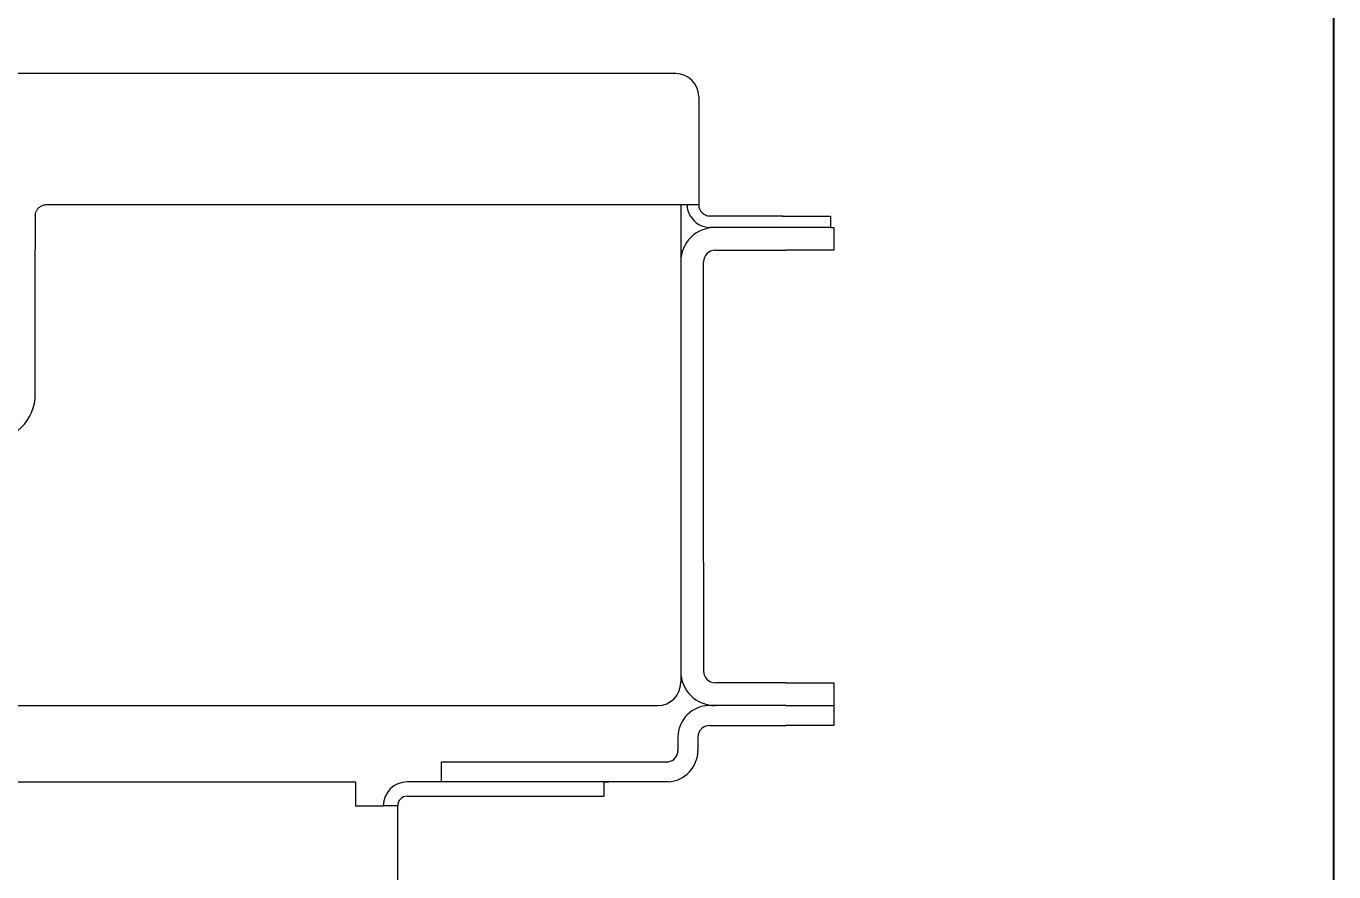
# Model space of a CAD drawing. Header units: inches. Extents: x 0.5 to 23.9, y 7.6 to 18.3.
# Drawn here: x 8.048 to 10.327, y 13.124 to 14.598 of the extents above; entities that cross this region are included whole.
import ezdxf

# ---------------------------------------------------------------- set-up
doc = ezdxf.new("R2010")
doc.units = ezdxf.units.IN
doc.header["$MEASUREMENT"] = 0
doc.header["$PDSIZE"] = -1
doc.layers.add('DIM', color=1, linetype='Continuous')
doc.styles.add('SLDTEXTSTYLE0', font='ARIAL.TTF', dxfattribs={"width": 0.7})
doc.dimstyles.new('SLDDIMSTYLE0', dxfattribs={"dimtxt": 0.15, "dimasz": 0.15, "dimexe": 0, "dimexo": 0.0625, "dimgap": 0.0375, "dimtad": 0, "dimtih": 1, "dimtoh": 1, "dimdec": 3, "dimlfac": 3, "dimrnd": 1e-09, "dimzin": 12, "dimdsep": 46, "dimtxsty": 'SLDTEXTSTYLE0', "dimsah": 1, "dimcen": 0.09, "dimadec": 0, "dimazin": 0, "dimtfac": 1, "dimtdec": 3, "dimtofl": 0, "dimtmove": 0, "dimatfit": 3, "dimfxl": 0, "dimtolj": 1, "dimtzin": 12, "dimarcsym": 0})

# ---------------------------------------------------------------- blocks, each defined once
blk = doc.blocks.new('*D9')
at = {"layer": 'DEFPOINTS', "color": 0}
for p in [(4.5999, 17.949), (4.5999, 17.074), (10.3271, 11.8457)]:
    blk.add_point(p, dxfattribs=at)
at = {"layer": 'DIM', "color": 0, "lineweight": -2}
for p, q in [((4.5999, 17.1365), (4.5999, 17.949)), ((4.7499, 17.949), (7.0151, 17.949)), ((10.1771, 17.949), (7.9119, 17.949)), ((10.3271, 11.9082), (10.3271, 17.949))]:
    blk.add_line(p, q, dxfattribs=at)
at = {"layer": 'DIM', "color": 0}
for points in [[(4.7499, 17.974), (4.7499, 17.924), (4.5999, 17.949)], [(10.1771, 17.974), (10.1771, 17.924), (10.3271, 17.949)]]:
    blk.add_solid(points, dxfattribs=at)
at = {"layer": 'DIM', "color": 0, "insert": (7.4635, 18.1529), "char_height": 0.15, "attachment_point": 2, "style": 'SLDTEXTSTYLE0'}
blk.add_mtext('\\A1;17 3/16\\PSIDE ROOM', dxfattribs=at)

msp = doc.modelspace()

# ---------------------------------------------------------------- linework, layer by layer
at = {"color": 7, "linetype": 'Continuous', "lineweight": 15}
for p, q in [((9.180075, 14.51571), (6.447441, 14.51571)), ((9.220008, 14.475777), (9.220008, 14.287443)), ((8.083758, 14.287443), (9.198408, 14.287443)), ((9.188758, 14.287443), (9.188758, 13.45411)), ((9.200075, 14.287443), (9.220008, 14.287443)), ((8.063758, 14.267443), (8.063758, 14.24751)), ((8.063758, 14.24751), (8.063758, 14.207643)), ((9.366675, 14.267443), (9.240008, 14.267443)), ((9.366675, 14.24751), (9.240008, 14.24751)), ((9.366675, 14.267443), (9.450008, 14.267443)), ((9.450008, 14.24751), (9.366675, 14.24751)), ((9.450008, 14.267443), (9.450008, 14.24751)), ((9.450008, 14.24751), (9.455425, 14.24751)), ((9.455425, 14.24751), (9.455425, 14.207643)), ((8.063758, 14.187643), (8.063758, 14.207643)), ((9.248625, 14.207643), (9.372092, 14.207643)), ((9.455425, 14.207643), (9.372092, 14.207643)), ((8.063758, 13.957643), (8.063758, 14.187643)), ((9.228625, 13.7726), (9.228625, 14.187643)), ((9.228625, 13.664177), (9.228625, 13.7726)), ((9.228625, 13.664177), (9.228625, 13.580843)), ((9.228625, 13.580843), (9.228625, 13.49751)), ((9.228625, 13.49751), (9.228625, 13.474043)), ((9.372092, 13.454043), (9.248625, 13.454043)), ((9.372092, 13.454043), (9.455425, 13.454043)), ((9.455425, 13.454043), (9.455425, 13.414177)), ((7.960258, 13.414177), (9.148825, 13.414177)), ((9.372092, 13.414177), (9.238758, 13.414177)), ((9.372092, 13.414177), (9.455425, 13.414177)), ((9.455425, 13.414177), (9.455425, 13.37931)), ((9.183891, 13.35931), (9.183891, 13.335977)), ((9.218758, 13.35931), (9.218758, 13.335977)), ((9.238758, 13.37931), (9.372092, 13.37931)), ((9.455425, 13.37931), (9.372092, 13.37931)), ((8.771625, 13.28111), (8.771625, 13.315977)), ((8.771625, 13.315977), (8.854958, 13.315977)), ((8.854958, 13.315977), (9.063291, 13.315977)), ((9.063291, 13.315977), (9.146625, 13.315977)), ((9.146625, 13.315977), (9.163891, 13.315977)), ((7.960258, 13.28111), (8.621991, 13.28111)), ((8.621991, 13.28111), (8.621991, 13.239443)), ((9.013658, 13.28111), (8.711992, 13.28111)), ((9.055325, 13.28111), (9.013658, 13.28111)), ((9.055325, 13.28111), (9.063291, 13.28111)), ((9.055325, 13.25611), (9.055325, 13.28111)), ((9.073069, 13.281099), (9.055325, 13.281099)), ((9.146625, 13.28111), (9.063291, 13.28111)), ((9.163891, 13.28111), (9.146625, 13.28111)), ((8.711992, 13.25611), (9.013658, 13.25611)), ((9.013658, 13.25611), (9.055325, 13.25611)), ((8.621991, 13.239443), (8.638658, 13.239443)), ((8.638658, 13.239443), (8.670325, 13.239443)), ((8.695325, 13.239443), (8.670325, 13.239443)), ((8.695325, 13.197777), (8.695325, 13.239443)), ((8.695325, 12.149501), (8.695325, 13.197777))]:
    msp.add_line(p, q, dxfattribs=at)
for centre, radius, start, end in [((9.180075, 14.475777), 0.039933, 360, 90), ((9.248625, 14.187643), 0.059867, 90, 180), ((9.240008, 14.287443), 0.039933, 210.05524, 270), ((9.248625, 14.187643), 0.02, 90, 180), ((7.980425, 13.957643), 0.083333, 270, 360), ((9.248625, 13.474043), 0.059867, 180, 270), ((9.248625, 13.474043), 0.02, 180, 270), ((9.148825, 13.45411), 0.039933, 270, 0), ((9.238758, 13.35931), 0.054867, 90, 180), ((9.238758, 13.35931), 0.02, 90, 180), ((9.163891, 13.335977), 0.054867, 272.855528, 0), ((9.163891, 13.335977), 0.02, 277.855006, 0), ((8.711991, 13.239443), 0.041667, 90, 180), ((8.711991, 13.239443), 0.016667, 90, 180)]:
    msp.add_arc(centre, radius, start, end, dxfattribs=at)
for points, knots in [([(8.063758, 14.267443), (8.063752, 14.26766), (8.063741, 14.268094), (8.064009, 14.271443), (8.06543, 14.275999), (8.068348, 14.28056), (8.072434, 14.284214), (8.077647, 14.286888), (8.081661, 14.287253), (8.083758, 14.287443)], [0, 0, 0, 0, 0.15688185, 0.31393439, 0.46452492, 0.59462528, 0.71734673, 0.85229529, 1, 1, 1, 1]), ([(9.205444, 14.267443), (9.204423, 14.269429), (9.202377, 14.273406), (9.200811, 14.279268), (9.200171, 14.283866), (9.200068, 14.286878), (9.200073, 14.287257), (9.200075, 14.287443)], [0, 0, 0, 0, 0.20683007, 0.41432451, 0.60956506, 0.80811033, 1, 1, 1, 1]), ([(9.220008, 14.287443), (9.220002, 14.287227), (9.21999, 14.286793), (9.220259, 14.283444), (9.22168, 14.278888), (9.224599, 14.274327), (9.228684, 14.270673), (9.233897, 14.267999), (9.237911, 14.267634), (9.240008, 14.267443)], [0, 0, 0, 0, 0.15688287, 0.31393294, 0.46452748, 0.59463068, 0.71735292, 0.85229433, 1, 1, 1, 1])]:
    msp.add_open_spline(points, degree=3, knots=knots, dxfattribs=at)
for points in [[(9.163891, 13.315977), (9.166625, 13.316164)], [(9.166625, 13.281178), (9.163891, 13.28111)]]:
    msp.add_open_spline(points, degree=1, dxfattribs=at)

# ---------------------------------------------------------------- dimensions: what is measured, and where the dimension line sits
at = {"layer": 'DIM'}
dim = msp.add_linear_dim(base=(4.599902, 17.949033), p1=(10.327069, 11.845699), p2=(4.599902, 17.074033), text='<>\\PSIDE ROOM', dimstyle='SLDDIMSTYLE0', override={"dimdec": 4, "dimlunit": 5, "dimfrac": 2}, dxfattribs=at)
dim.commit()
dim.dimension.update_dxf_attribs({"geometry": '*D9', "text_midpoint": (7.463486, 17.949033)})

doc.saveas('drawing.dxf')
